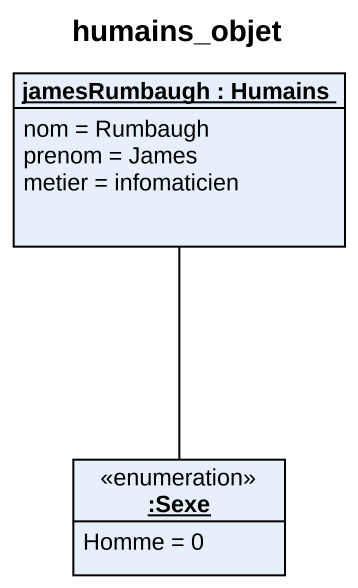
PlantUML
@startuml
title humains_objet
hide circle
hide empty members
object "jamesRumbaugh : Humains" as jamesRumbaugh {
  nom = Rumbaugh
  prenom = James
  metier = infomaticien
}
object ":Sexe" as Sexe <<enumeration>> {
  Homme = 0
}
jamesRumbaugh -- Sexe
@enduml
